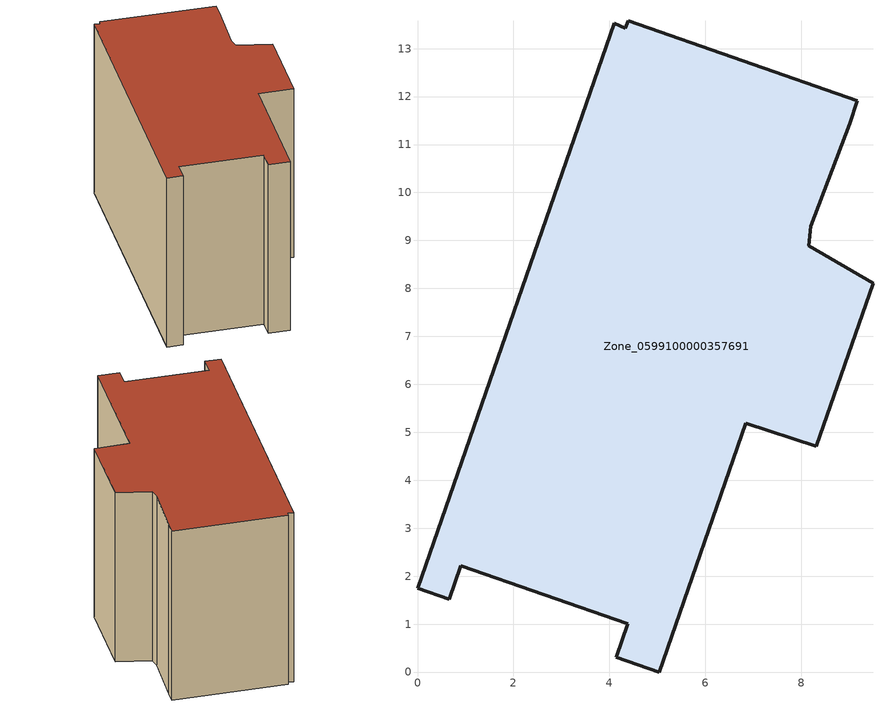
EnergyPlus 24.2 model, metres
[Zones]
Zone_0599100000357691
 floor ground (C_G): 6.85,5.19 5.04,0 4.14,0.31 4.38,1.01 0.9,2.22 0.66,1.52 0,1.75 4.1,13.53 4.33,13.43 4.39,13.58 9.17,11.91 9.01,11.44 8.2,9.29 8.16,8.89 9.5,8.1 8.31,4.71 z0
 wall outside (C_F): 0,1.75 0.66,1.52 0.9,2.22 4.38,1.01 4.14,0.31 5.04,0 6.85,5.19 8.31,4.71 9.5,8.1 8.16,8.89 8.2,9.29 9.01,11.44 9.17,11.91 4.39,13.58 4.33,13.43 4.1,13.53 0,1.75 z0:8.38
 roof outside (C_R): 5.04,0 6.85,5.19 8.31,4.71 9.5,8.1 8.16,8.89 8.2,9.29 9.01,11.44 9.17,11.91 4.39,13.58 4.33,13.43 4.1,13.53 0,1.75 0.66,1.52 0.9,2.22 4.38,1.01 4.14,0.31 z8.38
[BUILDING]
Pand.0599100000357691: North Axis=0; Terrain=City; Loads Convergence Tolerance Value=0.04; Temperature Convergence Tolerance Value=0.4; Solar Distribution=FullExterior; Maximum Number of Warmup Days=25; Minimum Number of Warmup Days=1
[Site:Location]
Rotterdam.The.Hague.AP_ZH_NLD Design_Conditions: Latitude=51.96; Longitude=4.45; Time Zone=1; Elevation=-4.5
[SITE:GROUNDTEMPERATURE:BUILDINGSURFACE]
18, 18, 18, 18, 18, 18, 18, 18, 18, 18, 18, 18
[MATERIAL] Thermal Absorptance=0.9; Solar Absorptance=0.7; Visible Absorptance=0.7
Name | Roughness | Thickness | Conductivity | Density | Specific Heat
G.TC.1992-2005 | MediumSmooth | 0.15 | 0.06 | 540 | 1210
F.TC.1992-2005 | Rough | 0.3 | 0.12 | 1920 | 840
R.TC.1992-2005 | MediumRough | 0.2 | 0.08 | 1500 | 1000
[CONSTRUCTION]
C_G: G.TC.1992-2005
C_F: F.TC.1992-2005
C_R: R.TC.1992-2005
[ZONE]
Zone_0599100000357691: Type=1; Multiplier=1; Ceiling Height=Autocalculate; Volume=Autocalculate; Floor Area=autocalculate; Part of Total Floor Area=Yes
[ZONEINFILTRATION:DESIGNFLOWRATE]
Infil_Zone_0599100000357691: Zone or ZoneList or Space or SpaceList=Zone_0599100000357691; Schedule=AlwaysOn; Design Flow Rate Calculation Method=Flow/Area; Flow Rate per Floor Area=0.0015; Constant Term Coefficient=1; Temperature Term Coefficient=0; Velocity Term Coefficient=0; Velocity Squared Term Coefficient=0
[HVACTEMPLATE:ZONE:IDEALLOADSAIRSYSTEM]
Zone_0599100000357691: Maximum Heating Supply Air Temperature=50; Minimum Cooling Supply Air Temperature=13; Maximum Heating Supply Air Humidity Ratio=0.0156; Minimum Cooling Supply Air Humidity Ratio=0.0077; Heating Limit=NoLimit; Cooling Limit=NoLimit; Dehumidification Control Type=ConstantSensibleHeatRatio; Cooling Sensible Heat Ratio=0.7; Dehumidification Setpoint=60; Humidification Control Type=None; Humidification Setpoint=30; Outdoor Air Method=None; Outdoor Air Flow Rate per Person=0.00944; Outdoor Air Flow Rate per Zone Floor Area=0; Outdoor Air Flow Rate per Zone=0; Demand Controlled Ventilation Type=None; Outdoor Air Economizer Type=NoEconomizer; Heat Recovery Type=None; Sensible Heat Recovery Effectiveness=0.7; Latent Heat Recovery Effectiveness=0.65
[ZONECONTROL:THERMOSTAT]
ThermostatControl_Zone_0599100000357691: Zone or ZoneList=Zone_0599100000357691; Control Type Schedule=DualSetpointControlType; Control 1=Thermostat_Zone_0599100000357691; Temperature Difference Between Cutout And Setpoint=0
[THERMOSTATSETPOINT:DUALSETPOINT]
Thermostat_Zone_0599100000357691: Heating Setpoint Temperature Schedule=HeatingSetpoint_Zone_0599100000357691; Cooling Setpoint Temperature Schedule=CoolingSetpoint_Zone_0599100000357691
[SCHEDULE:COMPACT]
HeatingSetpoint_Zone_0599100000357691: Through: 12/31, For: AllDays, Until: 24:00, 21
CoolingSetpoint_Zone_0599100000357691: Through: 12/31, For: AllDays, Until: 24:00, 24
DualSetpointControlType: Through: 12/31, For: AllDays, Until: 24:00, 4
AlwaysOn: Through: 12/31, For: AllDays, Until: 24:00, 1
